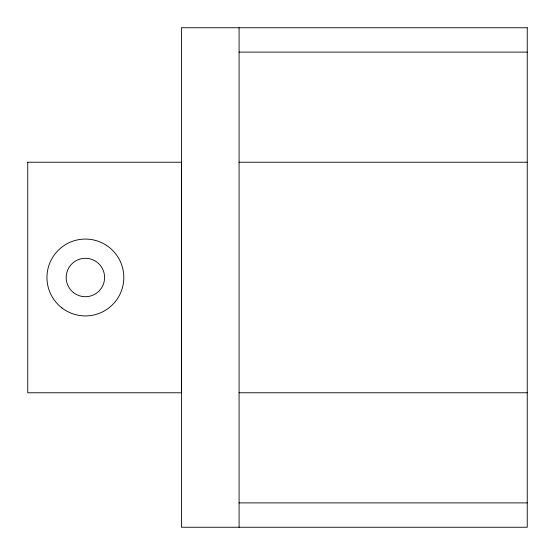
<?xml version="1.0" encoding="UTF-8"?>
<svg xmlns="http://www.w3.org/2000/svg" width="555" height="555" viewBox="0 0 555 555"><rect width="100%" height="100%" fill="white"/><g stroke="black" fill="none" stroke-linecap="round" stroke-linejoin="round"><path stroke-width="0.83" d="M239.08 52.108L527.25 52.108M239.08 162.233L527.25 162.233M239.08 392.767L527.25 392.767M239.08 502.892L527.25 502.892M239.08 27.75L239.08 527.25M27.75 162.233L27.75 392.767L181.443 392.767L181.443 162.233L27.75 162.233M527.25 27.75L181.443 27.75L181.443 527.25L527.25 527.25L527.25 27.75M61.993 307.983A38.42 38.42 0 0 0 123.481 282.516A38.42 38.42 0 0 0 70.679 242.001A38.42 38.42 0 0 0 61.993 307.983M73.69 292.742A19.21 19.21 0 0 0 104.43 280.004A19.21 19.21 0 0 0 78.033 259.754A19.21 19.21 0 0 0 73.69 292.742"/></g></svg>
